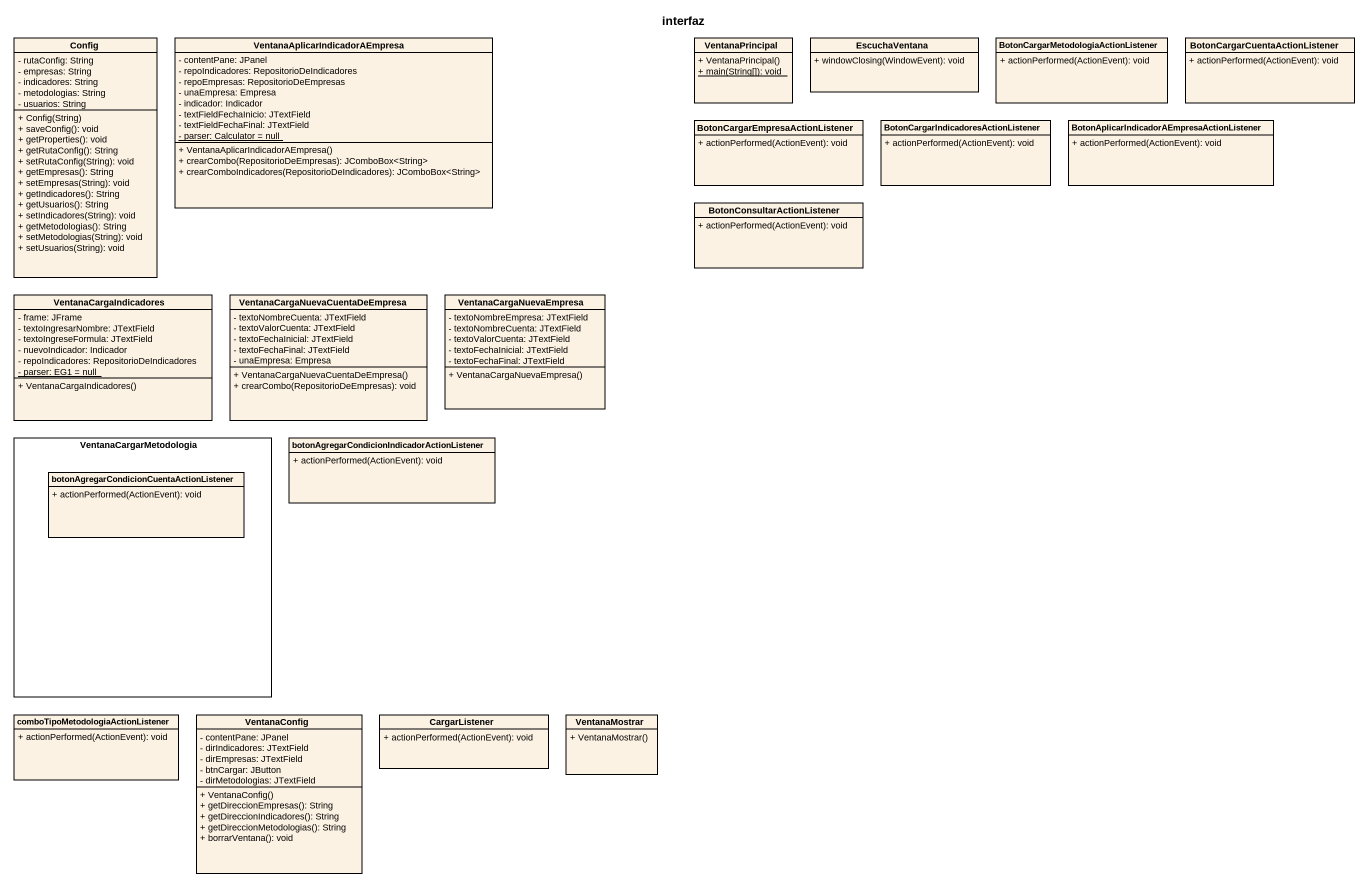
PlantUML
@startuml
title interfaz
hide circle
hide empty members
skinparam classAttributeIconSize 0
class Config {
  - rutaConfig: String
  - empresas: String
  - indicadores: String
  - metodologias: String
  - usuarios: String
  + Config(String)
  + saveConfig(): void
  + getProperties(): void
  + getRutaConfig(): String
  + setRutaConfig(String): void
  + getEmpresas(): String
  + setEmpresas(String): void
  + getIndicadores(): String
  + getUsuarios(): String
  + setIndicadores(String): void
  + getMetodologias(): String
  + setMetodologias(String): void
  + setUsuarios(String): void
}
class "VentanaAplicarIndicadorAEmpresa" as VentanaAplicarIndicadorAEmpr {
  - contentPane: JPanel
  - repoIndicadores: RepositorioDeIndicadores
  - repoEmpresas: RepositorioDeEmpresas
  - unaEmpresa: Empresa
  - indicador: Indicador
  - textFieldFechaInicio: JTextField
  - textFieldFechaFinal: JTextField
  {static} - parser: Calculator = null
  + VentanaAplicarIndicadorAEmpresa()
  + crearCombo(RepositorioDeEmpresas): JComboBox<String>
  + crearComboIndicadores(RepositorioDeIndicadores): JComboBox<String>
}
class VentanaPrincipal {
  + VentanaPrincipal()
  {static} + main(String[]): void
}
class EscuchaVentana {
  + windowClosing(WindowEvent): void
}
class "BotonCargarMetodologiaActionListener" as BotonCargarMetodologiaAction {
  + actionPerformed(ActionEvent): void
}
class "BotonCargarCuentaActionListener" as BotonCargarCuentaActionListe {
  + actionPerformed(ActionEvent): void
}
class "BotonCargarEmpresaActionListener" as BotonCargarEmpresaActionList {
  + actionPerformed(ActionEvent): void
}
class "BotonCargarIndicadoresActionListener" as BotonCargarIndicadoresAction {
  + actionPerformed(ActionEvent): void
}
class "BotonAplicarIndicadorAEmpresaActionListener" as BotonAplicarIndicadorAEmpres {
  + actionPerformed(ActionEvent): void
}
class BotonConsultarActionListener {
  + actionPerformed(ActionEvent): void
}
class VentanaCargaIndicadores {
  - frame: JFrame
  - textoIngresarNombre: JTextField
  - textoIngreseFormula: JTextField
  - nuevoIndicador: Indicador
  - repoIndicadores: RepositorioDeIndicadores
  {static} - parser: EG1 = null
  + VentanaCargaIndicadores()
}
class "VentanaCargaNuevaCuentaDeEmpresa" as VentanaCargaNuevaCuentaDeEmp {
  - textoNombreCuenta: JTextField
  - textoValorCuenta: JTextField
  - textoFechaInicial: JTextField
  - textoFechaFinal: JTextField
  - unaEmpresa: Empresa
  + VentanaCargaNuevaCuentaDeEmpresa()
  + crearCombo(RepositorioDeEmpresas): void
}
class VentanaCargaNuevaEmpresa {
  - textoNombreEmpresa: JTextField
  - textoNombreCuenta: JTextField
  - textoValorCuenta: JTextField
  - textoFechaInicial: JTextField
  - textoFechaFinal: JTextField
  + VentanaCargaNuevaEmpresa()
}
rectangle VentanaCargarMetodologia {
  class "botonAgregarCondicionCuentaActionListener" as botonAgregarCondicionCuentaA {
    + actionPerformed(ActionEvent): void
  }
}
class "botonAgregarCondicionIndicadorActionListener" as botonAgregarCondicionIndicad {
  + actionPerformed(ActionEvent): void
}
class "comboTipoMetodologiaActionListener" as comboTipoMetodologiaActionLi {
  + actionPerformed(ActionEvent): void
}
class VentanaConfig {
  - contentPane: JPanel
  - dirIndicadores: JTextField
  - dirEmpresas: JTextField
  - btnCargar: JButton
  - dirMetodologias: JTextField
  + VentanaConfig()
  + getDireccionEmpresas(): String
  + getDireccionIndicadores(): String
  + getDireccionMetodologias(): String
  + borrarVentana(): void
}
class CargarListener {
  + actionPerformed(ActionEvent): void
}
class VentanaMostrar {
  + VentanaMostrar()
}
@enduml
